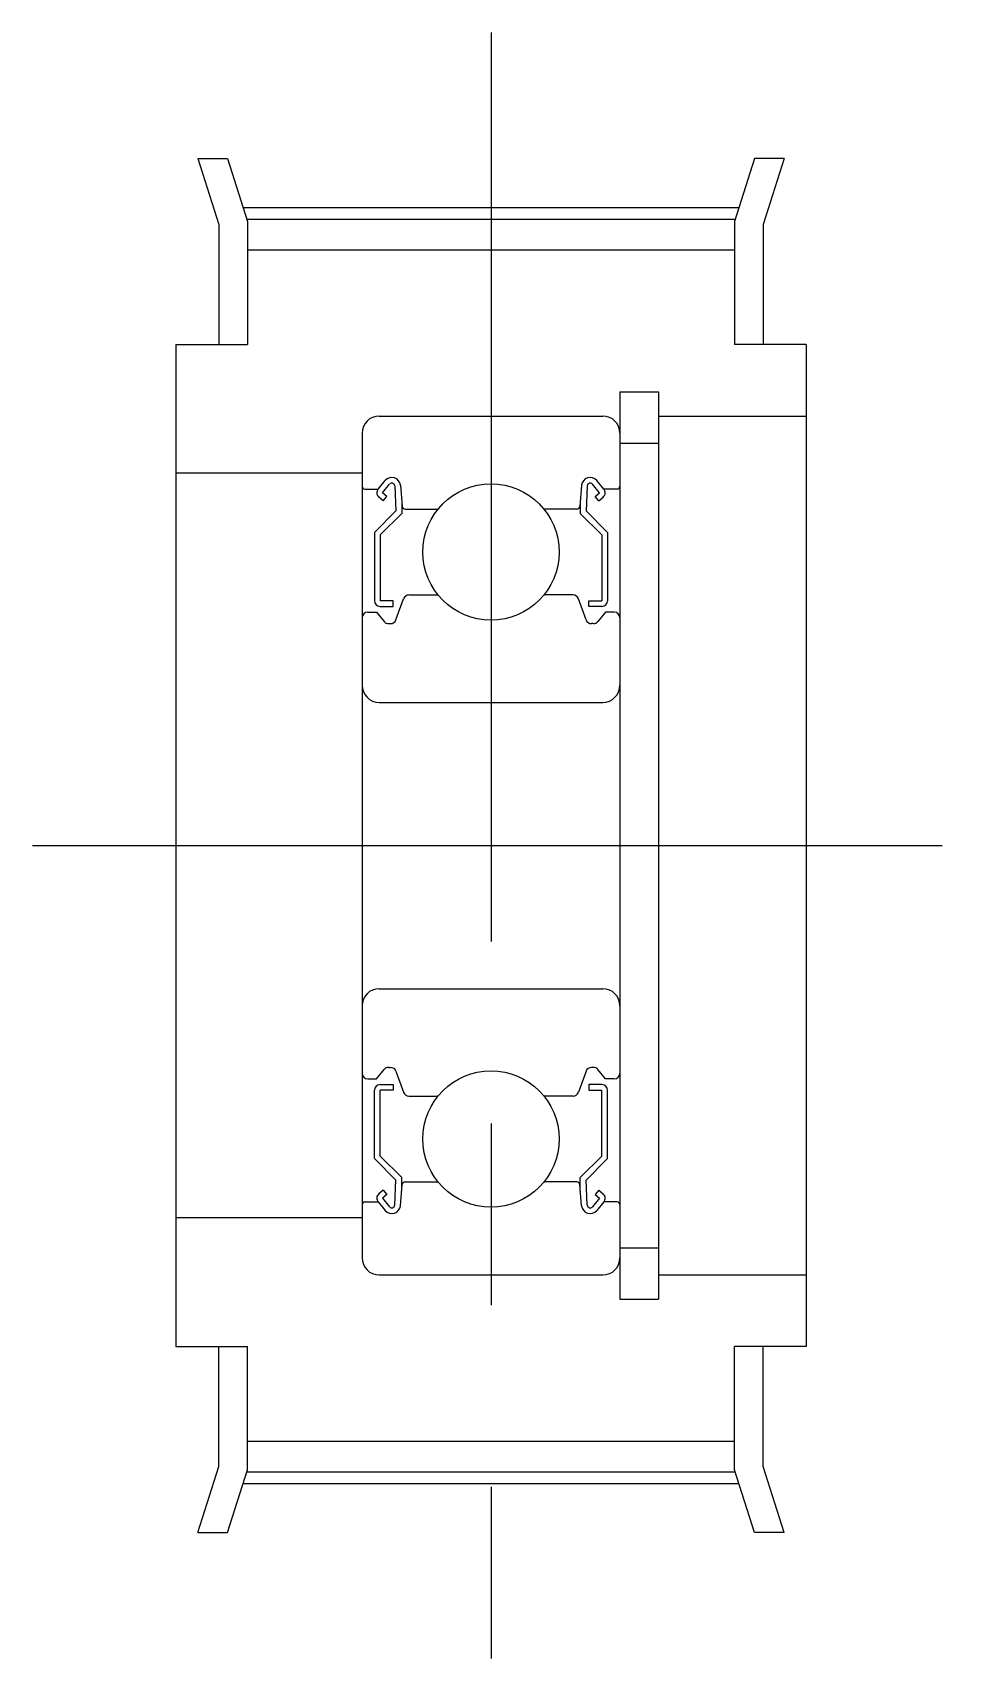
# Model space of a CAD drawing. Extents: x 10 to 157, y 10 to 125.
# Drawn here: x 125.4 to 157.4, y 68 to 124.8 of the extents above; entities outside this region: 2.
import ezdxf

# ---------------------------------------------------------------- set-up
doc = ezdxf.new("R2010")
doc.units = 0
doc.linetypes.add('CENTER', pattern=[50.8, 31.75, -6.35, 6.35, -6.35])
doc.layers.get('0').update_dxf_attribs({"linetype": 'CONTINUOUS'})
doc.layers.add('CENTER', color=1, linetype='CENTER')
doc.styles.get("Standard").update_dxf_attribs({"font": 'txt.shx'})

msp = doc.modelspace()

# ---------------------------------------------------------------- linework, layer by layer
at = {"color": 7, "linetype": 'CONTINUOUS'}
for p, q in [((131.167, 120.38), (132.202, 120.38)), ((131.167, 120.38), (131.9, 118.069)), ((132.202, 120.38), (132.9, 118.18)), ((150.598, 120.38), (149.9, 118.18)), ((151.633, 120.38), (150.598, 120.38)), ((151.633, 120.38), (150.9, 118.069)), ((132.876, 118.255), (149.924, 118.255)), ((132.9, 118.18), (132.9, 113.88)), ((149.9, 118.18), (149.9, 113.88)), ((131.9, 118.069), (131.9, 113.88)), ((150.9, 118.069), (150.9, 113.88)), ((132.9, 117.18), (149.9, 117.18)), ((130.4, 113.88), (130.4, 78.88)), ((130.4, 113.88), (132.9, 113.88)), ((152.4, 113.88), (149.9, 113.88)), ((152.4, 113.88), (152.4, 78.88)), ((145.9, 112.23), (145.9, 80.53)), ((145.9, 112.23), (147.25, 112.23)), ((147.25, 112.23), (147.25, 80.53)), ((137.5, 111.38), (145.3, 111.38)), ((147.25, 111.38), (152.4, 111.38)), ((136.9, 110.78), (136.9, 81.98)), ((145.9, 110.78), (145.9, 81.98)), ((145.9, 110.43), (147.25, 110.43)), ((136.9, 109.38), (130.4, 109.38)), ((137.46, 108.83), (137.709, 109.128)), ((145.34, 108.83), (145.09, 109.128)), ((137, 108.83), (137.46, 108.83)), ((137.638, 108.42), (137.485, 108.548)), ((137.613, 108.701), (137.863, 109)), ((137.766, 108.573), (137.613, 108.701)), ((137.638, 108.42), (137.766, 108.573)), ((138.04, 108.94), (138.083, 108.063)), ((138.238, 108.961), (138.303, 108.222)), ((144.562, 108.961), (144.497, 108.222)), ((144.76, 108.94), (144.717, 108.063)), ((145.187, 108.701), (144.937, 109)), ((145.034, 108.573), (145.187, 108.701)), ((145.162, 108.42), (145.034, 108.573)), ((145.162, 108.42), (145.315, 108.548)), ((145.8, 108.83), (145.34, 108.83)), ((138.083, 108.064), (137.333, 107.314)), ((138.283, 107.98), (137.533, 107.23)), ((138.283, 108.45), (138.283, 107.98)), ((138.402, 108.13), (139.55, 108.13)), ((144.397, 108.13), (143.249, 108.13)), ((144.517, 108.45), (144.517, 107.98)), ((144.517, 107.98), (145.267, 107.23)), ((144.717, 108.064), (145.467, 107.314)), ((137.333, 107.313), (137.333, 104.93)), ((137.533, 107.23), (137.533, 104.93)), ((145.267, 107.23), (145.267, 104.93)), ((145.467, 107.313), (145.467, 104.93)), ((138.538, 105.13), (139.55, 105.13)), ((144.262, 105.13), (143.249, 105.13)), ((137.1, 104.53), (137.4, 104.53)), ((137.4, 104.53), (137.675, 104.202)), ((137.983, 104.93), (137.533, 104.93)), ((137.533, 104.73), (137.983, 104.73)), ((137.983, 104.73), (137.983, 104.93)), ((138.082, 104.262), (138.35, 104.999)), ((144.718, 104.262), (144.45, 104.999)), ((144.817, 104.93), (145.267, 104.93)), ((144.817, 104.73), (144.817, 104.93)), ((145.267, 104.73), (144.817, 104.73)), ((145.4, 104.53), (145.124, 104.202)), ((145.7, 104.53), (145.4, 104.53)), ((137.829, 104.13), (137.894, 104.13)), ((144.971, 104.13), (144.906, 104.13)), ((137.5, 101.38), (145.3, 101.38)), ((137.5, 91.38), (145.3, 91.38)), ((137.829, 88.63), (137.894, 88.63)), ((144.971, 88.63), (144.906, 88.63)), ((137.1, 88.23), (137.4, 88.23)), ((137.4, 88.231), (137.675, 88.559)), ((137.533, 88.03), (137.983, 88.03)), ((137.983, 88.03), (137.983, 87.83)), ((138.082, 88.499), (138.35, 87.762)), ((144.718, 88.499), (144.45, 87.762)), ((145.267, 88.03), (144.817, 88.03)), ((144.817, 88.03), (144.817, 87.83)), ((145.4, 88.231), (145.124, 88.559)), ((145.7, 88.23), (145.4, 88.23)), ((137.333, 85.447), (137.333, 87.83)), ((137.533, 85.53), (137.533, 87.83)), ((137.983, 87.83), (137.533, 87.83)), ((138.538, 87.63), (139.55, 87.63)), ((144.262, 87.63), (143.249, 87.63)), ((144.817, 87.83), (145.267, 87.83)), ((145.267, 85.53), (145.267, 87.83)), ((145.467, 85.447), (145.467, 87.83)), ((138.083, 84.697), (137.333, 85.447)), ((138.283, 84.78), (137.533, 85.53)), ((144.517, 84.78), (145.267, 85.53)), ((144.717, 84.697), (145.467, 85.447)), ((138.04, 83.82), (138.083, 84.698)), ((138.283, 84.31), (138.283, 84.78)), ((138.402, 84.63), (139.55, 84.63)), ((138.689, 84.63), (138.689, 84.631)), ((138.976, 84.63), (138.977, 84.63)), ((144.397, 84.63), (143.249, 84.63)), ((144.517, 84.31), (144.517, 84.78)), ((144.76, 83.82), (144.717, 84.698)), ((137.638, 84.34), (137.485, 84.212)), ((137.766, 84.187), (137.613, 84.06)), ((137.613, 84.059), (137.863, 83.761)), ((137.638, 84.34), (137.766, 84.187)), ((138.238, 83.8), (138.303, 84.539)), ((144.562, 83.8), (144.497, 84.539)), ((145.187, 84.059), (144.937, 83.761)), ((145.162, 84.34), (145.034, 84.187)), ((145.034, 84.187), (145.187, 84.06)), ((145.162, 84.34), (145.315, 84.212)), ((137, 83.93), (137.46, 83.93)), ((137.46, 83.93), (137.709, 83.633)), ((145.34, 83.93), (145.09, 83.633)), ((145.8, 83.93), (145.34, 83.93)), ((136.9, 83.38), (130.4, 83.38)), ((145.9, 82.33), (147.25, 82.33)), ((137.5, 81.38), (145.3, 81.38)), ((147.25, 81.38), (152.4, 81.38)), ((145.9, 80.53), (147.25, 80.53)), ((130.4, 78.88), (132.9, 78.88)), ((131.9, 74.692), (131.9, 78.88)), ((132.9, 74.58), (132.9, 78.88)), ((149.9, 74.58), (149.9, 78.88)), ((152.4, 78.88), (149.9, 78.88)), ((150.9, 74.692), (150.9, 78.88)), ((132.9, 75.58), (149.9, 75.58)), ((131.167, 72.38), (131.9, 74.692)), ((132.202, 72.38), (132.9, 74.58)), ((132.876, 74.505), (149.924, 74.505)), ((150.598, 72.38), (149.9, 74.58)), ((151.633, 72.38), (150.9, 74.692)), ((131.167, 72.38), (132.202, 72.38)), ((151.633, 72.38), (150.598, 72.38))]:
    msp.add_line(p, q, dxfattribs=at)
for centre in [(141.4, 106.63), (141.4, 86.13)]:
    msp.add_circle(centre, 2.381, dxfattribs=at)
for centre, radius, start, end in [((137.5, 110.78), 0.6, 90, 180), ((145.3, 110.78), 0.6, 0, 90), ((137.939, 108.935), 0.3, 4.9968, 140.0029), ((144.86, 108.935), 0.3, 39.9971, 175.0032), ((137, 108.93), 0.1, 180, 270), ((137.613, 108.702), 0.2, 140.0029, 230.087), ((137.94, 108.936), 0.1, 2.8198, 140.0022), ((144.86, 108.936), 0.1, 39.9978, 177.1802), ((145.187, 108.702), 0.2, 309.913, 39.9971), ((145.8, 108.93), 0.1, 270, 0), ((138.402, 108.23), 0.1, 184.9968, 269.9995), ((144.397, 108.23), 0.1, 270.0005, 355.0032), ((138.538, 104.93), 0.2, 90, 159.9914), ((144.262, 104.93), 0.2, 20.0086, 90), ((137.1, 104.33), 0.2, 90, 180), ((137.533, 104.93), 0.2, 180, 270), ((145.267, 104.93), 0.2, 270, 0), ((145.7, 104.33), 0.2, 0, 90), ((137.829, 104.33), 0.2, 219.995, 270), ((137.894, 104.33), 0.2, 270, 339.9914), ((144.906, 104.33), 0.2, 200.0086, 270), ((144.971, 104.33), 0.2, 270, 320.005), ((137.5, 101.98), 0.6, 180, 270), ((145.3, 101.98), 0.6, 270, 0), ((137.5, 90.78), 0.6, 90, 180), ((145.3, 90.78), 0.6, 0, 90), ((137.829, 88.43), 0.2, 90, 140.005), ((137.894, 88.43), 0.2, 20.0086, 90), ((144.906, 88.43), 0.2, 90, 159.9914), ((144.971, 88.43), 0.2, 39.995, 90), ((137.1, 88.43), 0.2, 180, 270), ((137.533, 87.83), 0.2, 90, 180), ((145.267, 87.83), 0.2, 0, 90), ((145.7, 88.43), 0.2, 270, 0), ((138.538, 87.83), 0.2, 200.0086, 270), ((144.262, 87.83), 0.2, 270, 339.9914), ((138.402, 84.53), 0.1, 90.0005, 175.0032), ((144.397, 84.53), 0.1, 4.9968, 89.9995), ((137.613, 84.059), 0.2, 129.913, 219.9971), ((145.187, 84.059), 0.2, 320.0029, 50.087), ((137, 83.83), 0.1, 90, 180), ((137.939, 83.826), 0.3, 219.9971, 355.0032), ((137.94, 83.825), 0.1, 219.9978, 357.1802), ((144.86, 83.826), 0.3, 184.9968, 320.0029), ((144.86, 83.825), 0.1, 182.8198, 320.0022), ((145.8, 83.83), 0.1, 0, 90), ((137.5, 81.98), 0.6, 180, 270), ((145.3, 81.98), 0.6, 270, 0)]:
    msp.add_arc(centre, radius, start, end, dxfattribs=at)
at = {"layer": 'CENTER', "color": 1, "linetype": 'CENTER'}
for p, q in [((141.4, 124.775), (141.4, 67.985)), ((132.748, 118.66), (150.052, 118.66)), ((125.4, 96.38), (157.4, 96.38)), ((132.748, 74.1), (150.052, 74.1))]:
    msp.add_line(p, q, dxfattribs=at)

# ---------------------------------------------------------------- texts
at = {"color": 7, "linetype": 'CONTINUOUS'}
for p in [(10, 25), (10, 10)]:
    msp.add_text('AHTF28T5150', height=4, dxfattribs=at).set_placement(p)

doc.saveas('drawing.dxf')
